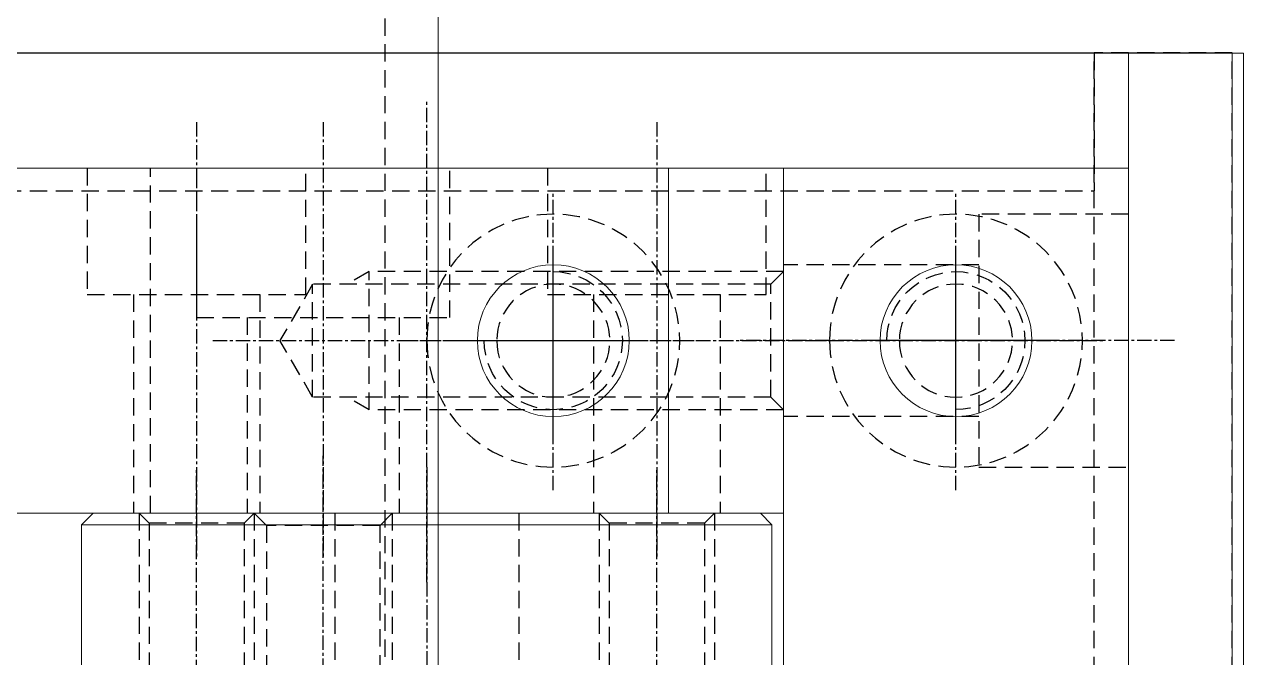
# Model space of a CAD drawing. Header units: millimetres. Extents: x -32759 to 129432, y 390 to 54305.
# Drawn here: x 20999 to 21052, y 24830.6 to 24858.1 of the extents above; entities that cross this region are included whole.
import ezdxf

# ---------------------------------------------------------------- set-up
doc = ezdxf.new("R2010")
doc.units = ezdxf.units.MM
doc.linetypes.add('CENTER', pattern=[2, 1.25, -0.25, 0.25, -0.25])
doc.linetypes.add('HIDDEN', pattern=[0.375, 0.25, -0.125])
doc.layers.add('_BODY', color=7, linetype='Continuous', lineweight=13)
doc.layers.add('CL', color=1, linetype='CENTER')
doc.layers.add('HL', color=2, linetype='HIDDEN')

# ---------------------------------------------------------------- blocks, each defined once
blk = doc.blocks.new('473232')
at = {"ltscale": 0.5}
blk.add_line((206922.869, 18218.89), (206542.869, 18218.89), dxfattribs=at)
at = {"layer": 'HL', "ltscale": 3}
blk.add_line((206542.869, 18216.59), (206922.869, 18216.59), dxfattribs=at)
blk = doc.blocks.new('43w2')
at = {"layer": 'HL', "ltscale": 3}
for p, q in [((202691.45, 17166.356), (202879.45, 17166.356)), ((202879.45, 17160.356), (202879.45, 17166.356)), ((202691.45, 17160.356), (202879.45, 17160.356))]:
    blk.add_line(p, q, dxfattribs=at)
blk = doc.blocks.new('564wt')
at = {"layer": 'HL', "ltscale": 3}
for p, q in [((202139.172, 17166.356), (202499.172, 17166.356)), ((202499.172, 17160.356), (202499.172, 17166.356)), ((202139.172, 17160.356), (202499.172, 17160.356))]:
    blk.add_line(p, q, dxfattribs=at)
blk = doc.blocks.new('65UWRT56')
at = {"ltscale": 0.5}
for p, q in [((202499.172, 17587.608), (202139.172, 17587.608)), ((202499.172, 17387.608), (202499.172, 17587.608))]:
    blk.add_line(p, q, dxfattribs=at)
blk = doc.blocks.new('7ETE54')
at = {"xscale": -1, "rotation": 180}
blk.add_blockref('564wt', (0, 35287.123), dxfattribs=at)
blk.add_blockref('65UWRT56', (0, 539.159))
at = {"rotation": 90}
blk.add_blockref('43w2', (219659.528, -184758.683), dxfattribs=at)
blk = doc.blocks.new('56E4T3')
for name, p in [('7ETE54', (-3549.445, 1516.421)), ('473232', (-7923.142, 1389.797))]:
    blk.add_blockref(name, p)
blk = doc.blocks.new('9orerewr')
at = {"layer": 'CL', "ltscale": 0.5}
blk.add_line((234343.853, 30892.256), (234320.411, 30892.256), dxfattribs=at)
at = {"layer": 'HL', "ltscale": 3}
for p, q in [((234322.909, 30895.256), (234323.45, 30894.714)), ((234322.909, 30895.256), (234337.909, 30895.256)), ((234337.909, 30895.256), (234337.909, 30889.256)), ((234337.909, 30895.256), (234338.846, 30894.714)), ((234323.45, 30894.714), (234323.45, 30889.797)), ((234323.45, 30894.714), (234340.367, 30894.714)), ((234340.367, 30894.714), (234340.367, 30889.797)), ((234340.367, 30894.714), (234341.787, 30892.256)), ((234340.367, 30889.797), (234341.787, 30892.256)), ((234322.909, 30889.256), (234323.45, 30889.797)), ((234323.45, 30889.797), (234340.367, 30889.797)), ((234337.909, 30889.256), (234338.846, 30889.797)), ((234322.909, 30889.256), (234337.909, 30889.256))]:
    blk.add_line(p, q, dxfattribs=at)
blk = doc.blocks.new('RTYWRQ')
at = {"ltscale": 0.5}
for q in [(232745.33, 30480.904), (232865.33, 30570.904)]:
    blk.add_line((232745.33, 30570.904), q, dxfattribs=at)
blk.add_blockref('9orerewr', (-1577.579, -341.351))
blk = doc.blocks.new('78WR6')
at = {"layer": 'CL', "ltscale": 0.5}
blk.add_line((234760.997, 32472.098), (234741.997, 32472.098), dxfattribs=at)
at = {"layer": 'HL', "ltscale": 3}
for p, q in [((234752.497, 32466.598), (234752.497, 32477.598)), ((234752.497, 32477.598), (234758.997, 32477.598)), ((234752.497, 32475.398), (234743.997, 32475.398)), ((234752.497, 32468.798), (234743.997, 32468.798)), ((234758.997, 32466.598), (234752.497, 32466.598))]:
    blk.add_line(p, q, dxfattribs=at)
blk = doc.blocks.new('i8etewt')
at = {"layer": 'CL', "ltscale": 0.5}
for p, q in [((233138.366, 30670.897), (233138.366, 30662.897)), ((233134.366, 30666.897), (233142.366, 30666.897))]:
    blk.add_line(p, q, dxfattribs=at)
at = {"layer": 'HL', "ltscale": 3}
blk.add_circle((233138.366, 30666.897), 2.459, dxfattribs=at)
blk.add_arc((233138.366, 30666.897), 3, 270, 180, dxfattribs=at)
blk = doc.blocks.new('6854QRR')
at = {"ltscale": 0.5}
for p, q in [((232730.33, 30315.875), (233080.33, 30315.875)), ((233080.33, 30300.875), (233080.33, 30315.875)), ((232730.33, 30300.875), (233080.33, 30300.875))]:
    blk.add_line(p, q, dxfattribs=at)
at = {"rotation": 90}
blk.add_blockref('78WR6', (265544.928, -204443.122), dxfattribs=at)
blk.add_blockref('i8etewt', (-65.536, -358.523))
blk = doc.blocks.new('56u3q')
at = {"layer": 'CL', "ltscale": 0.5}
blk.add_line((234316.126, 30912.301), (234297.126, 30912.301), dxfattribs=at)
at = {"layer": 'HL', "ltscale": 3}
for p, q in [((234308.626, 30907.551), (234308.626, 30917.051)), ((234308.626, 30917.051), (234314.126, 30917.051)), ((234308.626, 30915.051), (234299.126, 30915.051)), ((234308.626, 30909.551), (234299.126, 30909.551)), ((234314.126, 30907.551), (234308.626, 30907.551))]:
    blk.add_line(p, q, dxfattribs=at)
blk = doc.blocks.new('6R6YRW')
at = {"layer": 'CL', "ltscale": 0.5}
blk.add_line((234693.516, 32487.604), (234666.716, 32487.604), dxfattribs=at)
at = {"layer": 'HL', "ltscale": 3}
for p, q in [((234668.716, 32490.604), (234669.257, 32490.063)), ((234668.716, 32490.604), (234686.716, 32490.604)), ((234686.716, 32490.604), (234686.716, 32484.604)), ((234686.716, 32490.604), (234687.653, 32490.063)), ((234669.257, 32490.063), (234669.257, 32485.145)), ((234669.257, 32490.063), (234689.174, 32490.063)), ((234689.174, 32490.063), (234689.174, 32485.145)), ((234689.174, 32490.063), (234690.594, 32487.604)), ((234689.174, 32485.145), (234690.594, 32487.604)), ((234668.716, 32484.604), (234669.257, 32485.145)), ((234669.257, 32485.145), (234689.174, 32485.145)), ((234686.716, 32484.604), (234687.653, 32485.145)), ((234668.716, 32484.604), (234686.716, 32484.604))]:
    blk.add_line(p, q, dxfattribs=at)
blk = doc.blocks.new('iprtewqr')
at = {"layer": 'CL', "ltscale": 0.5}
for p, q in [((232893.955, 31479.299), (232893.955, 31471.299)), ((232889.955, 31475.299), (232897.955, 31475.299))]:
    blk.add_line(p, q, dxfattribs=at)
at = {"layer": 'HL', "ltscale": 3}
blk.add_circle((232893.955, 31475.299), 2.459, dxfattribs=at)
blk.add_arc((232893.955, 31475.299), 3, 270, 180, dxfattribs=at)
blk = doc.blocks.new('678WRWRW')
at = {"layer": 'CL', "ltscale": 0.5}
blk.add_line((233401.992, 29460.89), (233382.992, 29460.89), dxfattribs=at)
at = {"layer": 'HL', "ltscale": 3}
for p, q in [((233399.992, 29478.39), (233384.992, 29478.39)), ((233399.992, 29443.39), (233384.992, 29443.39))]:
    blk.add_line(p, q, dxfattribs=at)
blk = doc.blocks.new('57UEQR')
at = {"ltscale": 0.5}
for p, q in [((232338.601, 30417.679), (232428.601, 30417.679)), ((232423.601, 30402.679), (232423.601, 30417.679)), ((232428.601, 30402.679), (232428.601, 30417.679)), ((232338.601, 30402.679), (232428.601, 30402.679))]:
    blk.add_line(p, q, dxfattribs=at)
at = {"layer": 'CL', "ltscale": 0.5}
blk.add_line((232413.101, 30420.679), (232413.101, 30399.679), dxfattribs=at)
for name, p, rotation in [('678WRWRW', (261844.491, -202982.313), 90), ('56u3q', (201490.8, 264716.805), 270), ('78WR6', (199936.503, 265161.676), 270), ('56u3q', (201510.8, 264716.805), 270)]:
    blk.add_blockref(name, p, dxfattribs=dict(rotation=rotation))
blk.add_blockref('iprtewqr', (-475.353, -1065.12))
at = {"xscale": -1}
blk.add_blockref('6R6YRW', (467097.317, -2077.425), dxfattribs=at)
blk = doc.blocks.new('uigrwww')
at = {"layer": 'CL', "ltscale": 0.5}
blk.add_line((202447.726, 32410.022), (202427.726, 32410.022), dxfattribs=at)
at = {"layer": 'HL', "ltscale": 3}
for p, q in [((202429.726, 32412.522), (202430.159, 32412.089)), ((202429.726, 32412.522), (202441.726, 32412.522)), ((202441.726, 32412.522), (202441.726, 32407.522)), ((202441.726, 32412.522), (202442.476, 32412.089)), ((202430.159, 32412.089), (202430.159, 32407.955)), ((202430.159, 32412.089), (202443.793, 32412.089)), ((202443.793, 32412.089), (202443.793, 32407.955)), ((202443.793, 32412.089), (202444.987, 32410.022)), ((202443.793, 32407.955), (202444.987, 32410.022)), ((202429.726, 32407.522), (202430.159, 32407.955)), ((202430.159, 32407.955), (202443.793, 32407.955)), ((202441.726, 32407.522), (202442.476, 32407.955)), ((202429.726, 32407.522), (202441.726, 32407.522))]:
    blk.add_line(p, q, dxfattribs=at)
blk = doc.blocks.new('69RYEY')
at = {"layer": 'CL', "ltscale": 0.5}
blk.add_line((233175.964, 32426.169), (233199.964, 32426.169), dxfattribs=at)
at = {"layer": 'HL', "ltscale": 3}
for p, q in [((233177.964, 32430.169), (233197.964, 32430.169)), ((233177.964, 32422.169), (233197.964, 32422.169))]:
    blk.add_line(p, q, dxfattribs=at)
blk = doc.blocks.new('67IRYE')
at = {"ltscale": 0.5}
blk.add_circle((234803.908, 32498.701), 1.621, dxfattribs=at)
at = {"color": 1, "ltscale": 0.5}
blk.add_arc((234803.908, 32498.701), 2, 270, 180, dxfattribs=at)
at = {"layer": 'CL', "ltscale": 0.5}
for p, q in [((234803.908, 32501.701), (234803.908, 32495.701)), ((234800.908, 32498.701), (234806.908, 32498.701))]:
    blk.add_line(p, q, dxfattribs=at)
blk = doc.blocks.new('8WRWRT')
at = {"ltscale": 0.5}
for p, q in [((233177.964, 32440.669), (233178.464, 32441.169)), ((233178.464, 32441.169), (233197.464, 32441.169)), ((233178.464, 32441.169), (233178.464, 32411.169)), ((233197.464, 32441.169), (233197.964, 32440.669)), ((233197.464, 32411.169), (233197.464, 32441.169)), ((233177.964, 32440.669), (233177.964, 32411.669)), ((233197.964, 32440.669), (233197.964, 32411.669)), ((233177.964, 32411.669), (233178.464, 32411.169)), ((233197.464, 32411.169), (233197.964, 32411.669)), ((233178.464, 32411.169), (233197.464, 32411.169))]:
    blk.add_line(p, q, dxfattribs=at)
for name, p in [('uigrwww', (30748.238, 26.147)), ('69RYEY', (0, 0)), ('67IRYE', (-1611.944, -72.532)), ('uigrwww', (30748.238, 6.147))]:
    blk.add_blockref(name, p)
blk = doc.blocks.new('763QR')
at = {"ltscale": 0.5}
blk.add_circle((234260.703, 29612.139), 3.3, dxfattribs=at)
at = {"layer": 'CL', "ltscale": 0.5}
for p, q in [((234260.703, 29605.639), (234260.703, 29618.639)), ((234254.203, 29612.139), (234267.203, 29612.139))]:
    blk.add_line(p, q, dxfattribs=at)
at = {"layer": 'HL', "ltscale": 3}
blk.add_circle((234260.703, 29612.139), 5.5, dxfattribs=at)
blk = doc.blocks.new('678W4TRW3R3')
at = {"ltscale": 0.5}
for p, q in [((233085.33, 29093.535), (232725.33, 29093.535)), ((233085.33, 29093.535), (233085.33, 28893.535)), ((233085.33, 29088.535), (232725.33, 29088.535))]:
    blk.add_line(p, q, dxfattribs=at)
for p in [(-1187.873, -531.104), (-1187.873, -548.604)]:
    blk.add_blockref('763QR', p)
blk = doc.blocks.new('57EQ32')
for name, p in [('678W4TRW3R3', (-1928.082, 1566.884)), ('6854QRR', (-1928.082, 339.544))]:
    blk.add_blockref(name, p)
at = {"xscale": -1}
for name, p in [('RTYWRQ', (463882.577, 69.515)), ('8WRWRT', (464315.211, -1801.25))]:
    blk.add_blockref(name, p, dxfattribs=at)
at = {"rotation": 90}
blk.add_blockref('57UEQR', (261554.926, -201788.182), dxfattribs=at)
blk = doc.blocks.new('utoiol')
at = {"ltscale": 0.5}
for p, q in [((208573.427, 29481.257), (208923.427, 29481.257)), ((208923.427, 29466.257), (208923.427, 29481.257)), ((208573.427, 29466.257), (208923.427, 29466.257))]:
    blk.add_line(p, q, dxfattribs=at)
blk.add_blockref('57EQ32', (-22228.821, -1174.162))
blk = doc.blocks.new('y8e5ey')
at = {"rotation": 90}
blk.add_blockref('56E4T3', (117204.583, -187365.762), dxfattribs=at)
blk.add_blockref('utoiol', (127047.152, -197344.467), dxfattribs=at)
blk = doc.blocks.new('1')
at = {"color": 6, "xscale": -1}
blk.add_blockref('y8e5ey', (100575.763, -6800.077), dxfattribs=at)
blk = doc.blocks.new('sdfgsdfgcxvxbxcv')
blk.add_blockref('1', (266381.038, 132792.991))

msp = doc.modelspace()

# ---------------------------------------------------------------- block references
at = {"layer": '_BODY'}
msp.add_blockref('sdfgsdfgcxvxbxcv', (-248343.912, -112719.974), dxfattribs=at)

doc.saveas('drawing.dxf')
